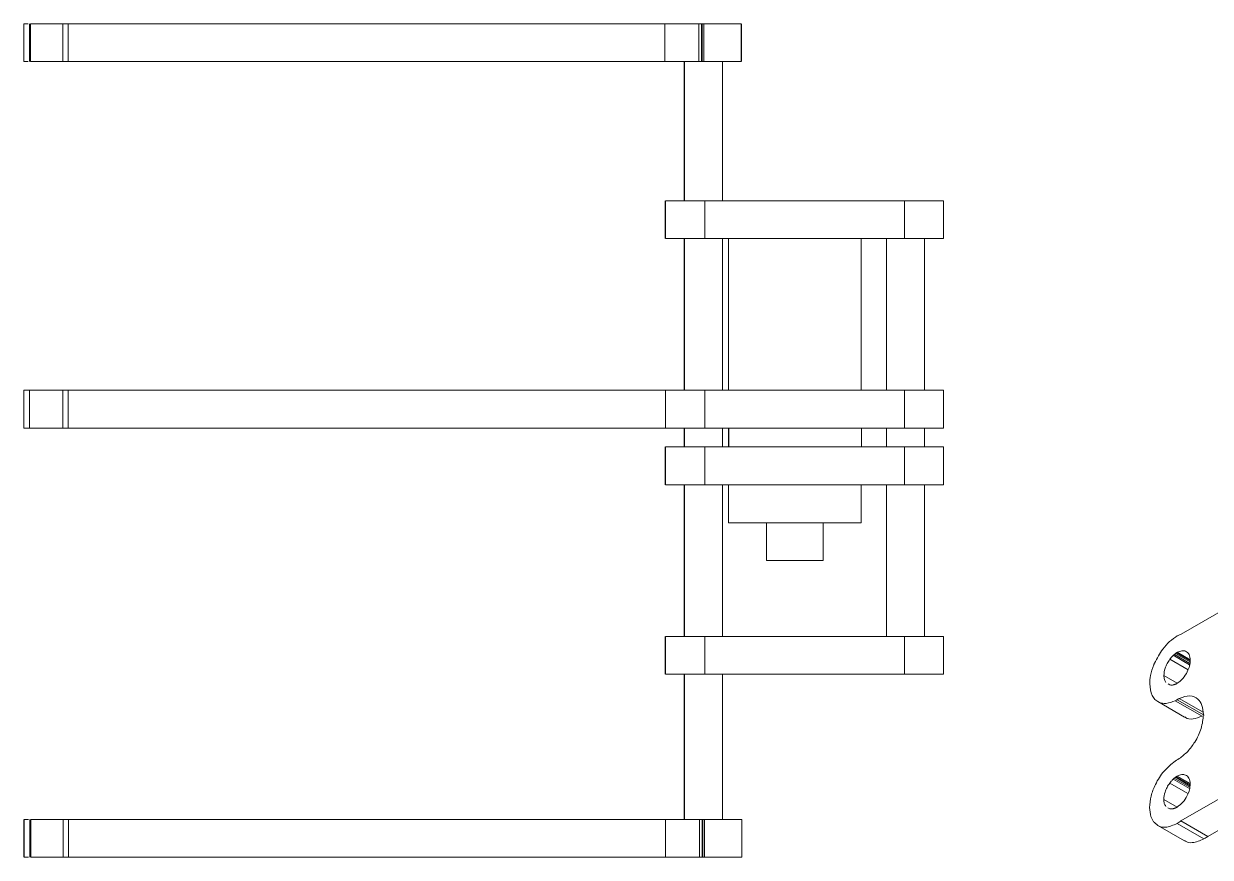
# Model space of a CAD drawing. Header units: inches. Extents: x 0 to 44.3, y 0 to 33.7.
# Drawn here: x 7.325 to 11.238, y 13.943 to 16.693 of the extents above; entities that cross this region are included whole.
import ezdxf

# ---------------------------------------------------------------- set-up
doc = ezdxf.new("R2010")
doc.units = ezdxf.units.IN
doc.header["$MEASUREMENT"] = 0

msp = doc.modelspace()

# ---------------------------------------------------------------- linework, layer by layer
at = {"color": 7, "linetype": 'Continuous', "lineweight": 15}
for p, q in [((7.3248, 16.6933), (7.3248, 16.5683)), ((7.3433, 16.6933), (7.3433, 16.5683)), ((7.3436, 16.6933), (7.3436, 16.5683)), ((7.3469, 16.6933), (7.3469, 16.5683)), ((7.4533, 16.6933), (7.4533, 16.5683)), ((7.4708, 16.6933), (7.4708, 16.5683)), ((7.4708, 16.6933), (9.4397, 16.6933)), ((9.4397, 16.6933), (9.4397, 16.5683)), ((9.5513, 16.6933), (9.5513, 16.5683)), ((9.5603, 16.6933), (9.5603, 16.5683)), ((9.5628, 16.6933), (9.5628, 16.5683)), ((9.5628, 16.6933), (9.5679, 16.6933)), ((9.5679, 16.6933), (9.5679, 16.5683)), ((9.6914, 16.6933), (9.6914, 16.5683)), ((9.6922, 16.6933), (9.6922, 16.5683)), ((7.4708, 16.5683), (9.4397, 16.5683)), ((9.503, 16.5683), (9.503, 16.1094)), ((9.504, 16.5683), (9.504, 16.1094)), ((9.5628, 16.5683), (9.5679, 16.5683)), ((9.629, 16.1094), (9.629, 16.5683)), ((9.4405, 16.1094), (9.4405, 15.9844)), ((9.4415, 16.1094), (9.4415, 15.9844)), ((9.5707, 16.1094), (9.5707, 15.9844)), ((9.5707, 16.1094), (10.2298, 16.1094)), ((10.2298, 16.1094), (10.2298, 15.9844)), ((10.3581, 16.1094), (10.3581, 15.9844)), ((9.503, 15.9844), (9.503, 15.4844)), ((9.504, 15.9844), (9.504, 15.4844)), ((9.5707, 15.9844), (10.2298, 15.9844)), ((9.629, 15.4844), (9.629, 15.9844)), ((9.6489, 15.4844), (9.6489, 15.9844)), ((9.6497, 15.4844), (9.6497, 15.9844)), ((10.0872, 15.4844), (10.0872, 15.9844)), ((10.1698, 15.9844), (10.1698, 15.4844)), ((10.1707, 15.9844), (10.1707, 15.4844)), ((10.2957, 15.4844), (10.2957, 15.9844)), ((7.3249, 15.4844), (7.3249, 15.3594)), ((7.3254, 15.4844), (7.3254, 15.3594)), ((7.3441, 15.4844), (7.3441, 15.3594)), ((7.4541, 15.4844), (7.4541, 15.3594)), ((7.4716, 15.4844), (7.4716, 15.3594)), ((7.4716, 15.4844), (9.4413, 15.4844)), ((9.4413, 15.4844), (9.4413, 15.3594)), ((9.4415, 15.4844), (9.4415, 15.3594)), ((9.5708, 15.4844), (9.5708, 15.3594)), ((9.5708, 15.4844), (10.2298, 15.4844)), ((10.2298, 15.4844), (10.2298, 15.3594)), ((10.3581, 15.4844), (10.3581, 15.3594)), ((12.5341, 15.4822), (11.1418, 14.6797)), ((7.4716, 15.3594), (9.4413, 15.3594)), ((9.503, 15.3594), (9.503, 15.2969)), ((9.504, 15.3594), (9.504, 15.2969)), ((9.5708, 15.3594), (10.2298, 15.3594)), ((9.629, 15.2969), (9.629, 15.3594)), ((9.6488, 15.2969), (9.6488, 15.3594)), ((9.6499, 15.2969), (9.6499, 15.3594)), ((10.0874, 15.3594), (10.0874, 15.2969)), ((10.1698, 15.3594), (10.1698, 15.2969)), ((10.1707, 15.3594), (10.1707, 15.2969)), ((10.2957, 15.2969), (10.2957, 15.3594)), ((9.4405, 15.2969), (9.4405, 15.1719)), ((9.4415, 15.2969), (9.4415, 15.1719)), ((9.5707, 15.2969), (9.5707, 15.1719)), ((9.5707, 15.2969), (10.2298, 15.2969)), ((10.2298, 15.2969), (10.2298, 15.1719)), ((10.3581, 15.2969), (10.3581, 15.1719)), ((9.503, 15.1719), (9.503, 14.6719)), ((9.504, 15.1719), (9.504, 14.6719)), ((9.5707, 15.1719), (10.2298, 15.1719)), ((9.629, 14.6719), (9.629, 15.1719)), ((9.6491, 15.1719), (9.6491, 15.0469)), ((10.0866, 15.0469), (10.0866, 15.1719)), ((10.1698, 15.1719), (10.1698, 14.6719)), ((10.1707, 15.1719), (10.1707, 14.6719)), ((10.2957, 14.6719), (10.2957, 15.1719)), ((10.0866, 15.0469), (9.6491, 15.0469)), ((9.7741, 15.0469), (9.7741, 14.9219)), ((9.9616, 14.9219), (9.9616, 15.0469)), ((9.9616, 14.9219), (9.7741, 14.9219)), ((11.1414, 14.0631), (12.5337, 14.8655)), ((11.2298, 14.012), (12.5336, 14.7635)), ((9.4405, 14.6719), (9.4405, 14.5469)), ((9.4415, 14.6719), (9.4415, 14.5469)), ((9.5707, 14.6719), (9.5707, 14.5469)), ((9.5707, 14.6719), (10.2298, 14.6719)), ((10.2298, 14.6719), (10.2298, 14.5469)), ((10.3581, 14.6719), (10.3581, 14.5469)), ((11.1261, 14.6174), (11.172, 14.5909)), ((11.1294, 14.6195), (11.1286, 14.619)), ((11.1294, 14.6195), (11.1719, 14.5949)), ((9.503, 14.5469), (9.503, 14.0683)), ((9.504, 14.5469), (9.504, 14.0683)), ((9.5707, 14.5469), (10.2298, 14.5469)), ((9.629, 14.0683), (9.629, 14.5469)), ((11.0989, 14.5154), (11.1046, 14.5118)), ((11.1286, 14.5169), (11.1293, 14.5173)), ((11.0651, 14.457), (11.1534, 14.406)), ((11.1225, 14.4598), (11.2109, 14.4088)), ((11.1293, 14.4633), (11.2177, 14.4123)), ((11.1361, 14.4676), (11.2142, 14.4225)), ((11.1258, 14.209), (11.1717, 14.1825)), ((11.1291, 14.211), (11.1283, 14.2106)), ((11.1291, 14.211), (11.1716, 14.1865)), ((11.0986, 14.107), (11.1043, 14.1034)), ((11.1283, 14.1085), (11.1291, 14.1089)), ((7.3256, 14.0683), (7.3256, 13.9433)), ((7.3261, 14.0683), (7.3261, 13.9433)), ((7.3447, 14.0683), (7.3447, 13.9433)), ((7.345, 14.0683), (7.345, 13.9433)), ((7.3484, 14.0683), (7.3484, 13.9433)), ((7.4548, 14.0683), (7.4548, 13.9433)), ((7.4723, 14.0683), (7.4723, 13.9433)), ((7.4723, 14.0683), (9.4413, 14.0683)), ((9.4413, 14.0683), (9.4413, 13.9433)), ((9.4415, 14.0683), (9.4415, 13.9433)), ((9.5532, 14.0683), (9.5532, 13.9433)), ((9.5623, 14.0683), (9.5623, 13.9433)), ((9.5648, 14.0683), (9.5648, 13.9433)), ((9.5648, 14.0683), (9.5699, 14.0683)), ((9.5699, 14.0683), (9.5699, 13.9433)), ((9.6931, 14.0683), (9.6931, 13.9433)), ((11.129, 14.0549), (11.2174, 14.0039)), ((11.1414, 14.0631), (11.2298, 14.012)), ((11.0648, 14.0486), (11.1532, 13.9976)), ((7.4723, 13.9433), (9.4413, 13.9433)), ((9.5648, 13.9433), (9.5699, 13.9433))]:
    msp.add_line(p, q, dxfattribs=at)
at = {"color": 8, "linetype": 'Continuous', "lineweight": 15}
for p, q in [((11.1163, 14.6096), (11.1702, 14.5784)), ((11.1197, 14.6125), (11.1709, 14.583)), ((11.1233, 14.6155), (11.1715, 14.5877)), ((11.1286, 14.619), (11.1721, 14.5939)), ((11.1047, 14.5965), (11.1648, 14.5617)), ((11.0852, 14.5429), (11.1294, 14.5174)), ((11.123, 14.2071), (11.1712, 14.1792)), ((11.1283, 14.2106), (11.1719, 14.1855)), ((11.1044, 14.188), (11.1646, 14.1533)), ((11.116, 14.2012), (11.17, 14.17)), ((11.1194, 14.2041), (11.1706, 14.1746)), ((11.0849, 14.1345), (11.1291, 14.109))]:
    msp.add_line(p, q, dxfattribs=at)
at = {"color": 7, "linetype": 'Continuous', "lineweight": 15}
for points, knots in [([(7.3248, 16.6933), (7.3257, 16.6933), (7.327, 16.6933), (7.3363, 16.6933), (7.3395, 16.6933)], [0, 0, 0, 0, 0.653105, 1, 1, 1, 1]), ([(7.3469, 16.6933), (7.3541, 16.6933), (7.3685, 16.6933), (7.4043, 16.6933), (7.4346, 16.6933), (7.4533, 16.6933)], [0, 0, 0, 0, 0.27516, 0.55204, 1, 1, 1, 1]), ([(7.4533, 16.6933), (7.4566, 16.6933), (7.4624, 16.6933), (7.4683, 16.6933), (7.4708, 16.6933)], [0, 0, 0, 0, 0.56451, 1, 1, 1, 1]), ([(9.4397, 16.6933), (9.4418, 16.6933), (9.4458, 16.6933), (9.4751, 16.6933), (9.5113, 16.6933), (9.5378, 16.6933), (9.5513, 16.6933)], [0, 0, 0, 0, 0.285517, 0.561018, 0.777941, 1, 1, 1, 1]), ([(9.5513, 16.6933), (9.5529, 16.6933), (9.5559, 16.6933), (9.5589, 16.6933), (9.5603, 16.6933)], [0, 0, 0, 0, 0.556356, 1, 1, 1, 1]), ([(9.5603, 16.6933), (9.561, 16.6933), (9.5617, 16.6933), (9.5625, 16.6933), (9.5626, 16.6933)], [0, 0, 0, 0, 0.877382, 1, 1, 1, 1]), ([(9.5658, 16.6933), (9.5846, 16.6933), (9.6215, 16.6933), (9.6622, 16.6933), (9.6869, 16.6933), (9.6898, 16.6933), (9.6914, 16.6933)], [0, 0, 0, 0, 0.283145, 0.557338, 0.774642, 1, 1, 1, 1]), ([(7.3248, 16.5683), (7.3257, 16.5683), (7.327, 16.5683), (7.3363, 16.5683), (7.3395, 16.5683)], [0, 0, 0, 0, 0.653105, 1, 1, 1, 1]), ([(7.3469, 16.5683), (7.3541, 16.5683), (7.3685, 16.5683), (7.4043, 16.5683), (7.4346, 16.5683), (7.4533, 16.5683)], [0, 0, 0, 0, 0.27516, 0.55204, 1, 1, 1, 1]), ([(7.4533, 16.5683), (7.4566, 16.5683), (7.4624, 16.5683), (7.4683, 16.5683), (7.4708, 16.5683)], [0, 0, 0, 0, 0.56451, 1, 1, 1, 1]), ([(9.4397, 16.5683), (9.4418, 16.5683), (9.4458, 16.5683), (9.4751, 16.5683), (9.5113, 16.5683), (9.5378, 16.5683), (9.5513, 16.5683)], [0, 0, 0, 0, 0.285517, 0.561018, 0.777941, 1, 1, 1, 1]), ([(9.5513, 16.5683), (9.5529, 16.5683), (9.5559, 16.5683), (9.5589, 16.5683), (9.5603, 16.5683)], [0, 0, 0, 0, 0.556356, 1, 1, 1, 1]), ([(9.5603, 16.5683), (9.561, 16.5683), (9.5617, 16.5683), (9.5625, 16.5683), (9.5626, 16.5683)], [0, 0, 0, 0, 0.877382, 1, 1, 1, 1]), ([(9.5658, 16.5683), (9.5846, 16.5683), (9.6215, 16.5683), (9.6622, 16.5683), (9.6869, 16.5683), (9.6898, 16.5683), (9.6914, 16.5683)], [0, 0, 0, 0, 0.283145, 0.557338, 0.774642, 1, 1, 1, 1]), ([(9.4415, 16.1094), (9.444, 16.1094), (9.4489, 16.1094), (9.4834, 16.1094), (9.5256, 16.1094), (9.5555, 16.1094), (9.5707, 16.1094)], [0, 0, 0, 0, 0.283705, 0.557916, 0.775025, 1, 1, 1, 1]), ([(10.2298, 16.1094), (10.2489, 16.1094), (10.2866, 16.1094), (10.3283, 16.1094), (10.3536, 16.1094), (10.3566, 16.1094), (10.3581, 16.1094)], [0, 0, 0, 0, 0.283704, 0.557917, 0.775026, 1, 1, 1, 1]), ([(9.4415, 15.9844), (9.444, 15.9844), (9.4489, 15.9844), (9.4834, 15.9844), (9.5256, 15.9844), (9.5555, 15.9844), (9.5707, 15.9844)], [0, 0, 0, 0, 0.283705, 0.557916, 0.775025, 1, 1, 1, 1]), ([(10.2298, 15.9844), (10.2489, 15.9844), (10.2866, 15.9844), (10.3283, 15.9844), (10.3536, 15.9844), (10.3566, 15.9844), (10.3581, 15.9844)], [0, 0, 0, 0, 0.283704, 0.557917, 0.775026, 1, 1, 1, 1]), ([(7.3254, 15.4844), (7.3265, 15.4844), (7.3283, 15.4844), (7.3393, 15.4844), (7.3441, 15.4844)], [0, 0, 0, 0, 0.567343, 1, 1, 1, 1]), ([(7.3441, 15.4844), (7.3512, 15.4844), (7.3655, 15.4844), (7.4025, 15.4844), (7.4344, 15.4844), (7.4541, 15.4844)], [0, 0, 0, 0, 0.275882, 0.5526647, 1, 1, 1, 1]), ([(7.4541, 15.4844), (7.4574, 15.4844), (7.4633, 15.4844), (7.4691, 15.4844), (7.4716, 15.4844)], [0, 0, 0, 0, 0.564493, 1, 1, 1, 1]), ([(9.4415, 15.4844), (9.444, 15.4844), (9.4489, 15.4844), (9.4835, 15.4844), (9.5257, 15.4844), (9.5556, 15.4844), (9.5708, 15.4844)], [0, 0, 0, 0, 0.2835902, 0.5579556, 0.775146, 1, 1, 1, 1]), ([(10.2298, 15.4844), (10.2489, 15.4844), (10.2866, 15.4844), (10.3283, 15.4844), (10.3536, 15.4844), (10.3566, 15.4844), (10.3581, 15.4844)], [0, 0, 0, 0, 0.283731, 0.557909, 0.775, 1, 1, 1, 1]), ([(7.3254, 15.3594), (7.3265, 15.3594), (7.3283, 15.3594), (7.3393, 15.3594), (7.3441, 15.3594)], [0, 0, 0, 0, 0.567343, 1, 1, 1, 1]), ([(7.3441, 15.3594), (7.3512, 15.3594), (7.3655, 15.3594), (7.4025, 15.3594), (7.4344, 15.3594), (7.4541, 15.3594)], [0, 0, 0, 0, 0.275882, 0.5526647, 1, 1, 1, 1]), ([(7.4541, 15.3594), (7.4574, 15.3594), (7.4633, 15.3594), (7.4691, 15.3594), (7.4716, 15.3594)], [0, 0, 0, 0, 0.564493, 1, 1, 1, 1]), ([(9.4415, 15.3594), (9.444, 15.3594), (9.4489, 15.3594), (9.4835, 15.3594), (9.5257, 15.3594), (9.5556, 15.3594), (9.5708, 15.3594)], [0, 0, 0, 0, 0.2835902, 0.5579556, 0.775146, 1, 1, 1, 1]), ([(10.2298, 15.3594), (10.2489, 15.3594), (10.2866, 15.3594), (10.3283, 15.3594), (10.3536, 15.3594), (10.3566, 15.3594), (10.3581, 15.3594)], [0, 0, 0, 0, 0.283731, 0.557909, 0.775, 1, 1, 1, 1]), ([(9.4415, 15.2969), (9.444, 15.2969), (9.4489, 15.2969), (9.4834, 15.2969), (9.5256, 15.2969), (9.5555, 15.2969), (9.5707, 15.2969)], [0, 0, 0, 0, 0.283705, 0.557916, 0.775025, 1, 1, 1, 1]), ([(10.2298, 15.2969), (10.2489, 15.2969), (10.2866, 15.2969), (10.3283, 15.2969), (10.3536, 15.2969), (10.3566, 15.2969), (10.3581, 15.2969)], [0, 0, 0, 0, 0.283704, 0.557917, 0.775026, 1, 1, 1, 1]), ([(9.4415, 15.1719), (9.444, 15.1719), (9.4489, 15.1719), (9.4834, 15.1719), (9.5256, 15.1719), (9.5555, 15.1719), (9.5707, 15.1719)], [0, 0, 0, 0, 0.283705, 0.557916, 0.775025, 1, 1, 1, 1]), ([(10.2298, 15.1719), (10.2489, 15.1719), (10.2866, 15.1719), (10.3283, 15.1719), (10.3536, 15.1719), (10.3566, 15.1719), (10.3581, 15.1719)], [0, 0, 0, 0, 0.283704, 0.557917, 0.775026, 1, 1, 1, 1]), ([(11.1418, 14.6797), (11.1395, 14.6787), (11.1354, 14.6769), (11.1313, 14.6746), (11.1295, 14.6736)], [0, 0, 0, 0, 0.555338, 1, 1, 1, 1]), ([(9.4415, 14.6719), (9.444, 14.6719), (9.4489, 14.6719), (9.4834, 14.6719), (9.5256, 14.6719), (9.5555, 14.6719), (9.5707, 14.6719)], [0, 0, 0, 0, 0.283705, 0.557916, 0.775025, 1, 1, 1, 1]), ([(10.2298, 14.6719), (10.2489, 14.6719), (10.2866, 14.6719), (10.3283, 14.6719), (10.3536, 14.6719), (10.3566, 14.6719), (10.3581, 14.6719)], [0, 0, 0, 0, 0.283704, 0.557917, 0.775026, 1, 1, 1, 1]), ([(11.1295, 14.6736), (11.1209, 14.6678), (11.1041, 14.6565), (11.0764, 14.6263), (11.0625, 14.5998), (11.054, 14.5837)], [0, 0, 0, 0, 0.289286, 0.568775, 1, 1, 1, 1]), ([(11.1163, 14.6096), (11.114, 14.6073), (11.1099, 14.6033), (11.1063, 14.5985), (11.1047, 14.5965)], [0, 0, 0, 0, 0.562901, 1, 1, 1, 1]), ([(11.1197, 14.6125), (11.119, 14.612), (11.1179, 14.6111), (11.1168, 14.6101), (11.1163, 14.6096)], [0, 0, 0, 0, 0.556136, 1, 1, 1, 1]), ([(11.1233, 14.6155), (11.1226, 14.615), (11.1214, 14.614), (11.1202, 14.613), (11.1197, 14.6125)], [0, 0, 0, 0, 0.561087, 1, 1, 1, 1]), ([(11.1261, 14.6174), (11.1256, 14.6171), (11.1246, 14.6164), (11.1237, 14.6158), (11.1233, 14.6155)], [0, 0, 0, 0, 0.561039, 1, 1, 1, 1]), ([(11.1286, 14.619), (11.1281, 14.6187), (11.1273, 14.6182), (11.1264, 14.6176), (11.1261, 14.6174)], [0, 0, 0, 0, 0.574813, 1, 1, 1, 1]), ([(11.1723, 14.5931), (11.1715, 14.6001), (11.1699, 14.6139), (11.1584, 14.6238), (11.1445, 14.6259), (11.1345, 14.6216), (11.1294, 14.6195)], [0, 0, 0, 0, 0.2840654, 0.5588077, 0.7759701, 1, 1, 1, 1]), ([(11.0515, 14.5779), (11.0474, 14.566), (11.0399, 14.5446), (11.0389, 14.5248), (11.0384, 14.516)], [0, 0, 0, 0, 0.551178, 1, 1, 1, 1]), ([(11.0516, 14.5781), (11.0516, 14.5781), (11.0516, 14.5781), (11.0516, 14.578), (11.0516, 14.578), (11.0516, 14.5779), (11.0515, 14.5779), (11.0515, 14.5779), (11.0515, 14.5779)], [0, 0, 0, 0, 0.207301, 0.382855, 0.554847, 0.69038, 0.832281, 1, 1, 1, 1]), ([(11.054, 14.5837), (11.0536, 14.5827), (11.0528, 14.5808), (11.052, 14.579), (11.0516, 14.5781)], [0, 0, 0, 0, 0.552649, 1, 1, 1, 1]), ([(11.1047, 14.5965), (11.1016, 14.5918), (11.0954, 14.5826), (11.0873, 14.5637), (11.086, 14.5509), (11.0852, 14.5429)], [0, 0, 0, 0, 0.27447, 0.551132, 1, 1, 1, 1]), ([(11.1293, 14.5173), (11.1358, 14.5222), (11.1484, 14.5318), (11.1623, 14.5535), (11.1708, 14.5748), (11.1718, 14.5869), (11.1723, 14.5931)], [0, 0, 0, 0, 0.282888, 0.557732, 0.775299, 1, 1, 1, 1]), ([(9.4415, 14.5469), (9.444, 14.5469), (9.4489, 14.5469), (9.4834, 14.5469), (9.5256, 14.5469), (9.5555, 14.5469), (9.5707, 14.5469)], [0, 0, 0, 0, 0.283705, 0.557916, 0.775025, 1, 1, 1, 1]), ([(10.2298, 14.5469), (10.2489, 14.5469), (10.2866, 14.5469), (10.3283, 14.5469), (10.3536, 14.5469), (10.3566, 14.5469), (10.3581, 14.5469)], [0, 0, 0, 0, 0.283704, 0.557917, 0.775026, 1, 1, 1, 1]), ([(11.0852, 14.5429), (11.0855, 14.5383), (11.0861, 14.5291), (11.0899, 14.5229), (11.0918, 14.5199)], [0, 0, 0, 0, 0.5083314, 1, 1, 1, 1]), ([(11.0384, 14.516), (11.04, 14.5019), (11.0431, 14.4744), (11.0654, 14.4539), (11.0927, 14.4485), (11.1125, 14.456), (11.1225, 14.4598)], [0, 0, 0, 0, 0.284618, 0.559516, 0.776534, 1, 1, 1, 1]), ([(11.1046, 14.5118), (11.1067, 14.5116), (11.1103, 14.5111), (11.1144, 14.5117), (11.1162, 14.512)], [0, 0, 0, 0, 0.556988, 1, 1, 1, 1]), ([(11.1162, 14.512), (11.1168, 14.5122), (11.1179, 14.5125), (11.1191, 14.5129), (11.1196, 14.513)], [0, 0, 0, 0, 0.563395, 1, 1, 1, 1]), ([(11.1196, 14.513), (11.1203, 14.5132), (11.1215, 14.5136), (11.1227, 14.5141), (11.1233, 14.5143)], [0, 0, 0, 0, 0.558364, 1, 1, 1, 1]), ([(11.1233, 14.5143), (11.1238, 14.5145), (11.1247, 14.5149), (11.1256, 14.5154), (11.126, 14.5155)], [0, 0, 0, 0, 0.5610223, 1, 1, 1, 1]), ([(11.126, 14.5155), (11.1265, 14.5158), (11.1273, 14.5162), (11.1282, 14.5167), (11.1286, 14.5169)], [0, 0, 0, 0, 0.546397, 1, 1, 1, 1]), ([(11.1225, 14.4598), (11.1238, 14.4604), (11.1261, 14.4615), (11.1283, 14.4628), (11.1293, 14.4633)], [0, 0, 0, 0, 0.560404, 1, 1, 1, 1]), ([(11.1293, 14.4633), (11.1306, 14.4641), (11.1328, 14.4654), (11.1351, 14.4669), (11.1361, 14.4676)], [0, 0, 0, 0, 0.559473, 1, 1, 1, 1]), ([(11.1361, 14.4676), (11.1481, 14.4717), (11.1717, 14.4798), (11.1974, 14.4681), (11.2128, 14.4456), (11.2146, 14.4246), (11.2156, 14.4139)], [0, 0, 0, 0, 0.281916, 0.556332, 0.774134, 1, 1, 1, 1]), ([(11.2156, 14.4139), (11.2141, 14.3989), (11.2111, 14.3694), (11.19, 14.3257), (11.1642, 14.2907), (11.1454, 14.2761), (11.1359, 14.2687)], [0, 0, 0, 0, 0.284647, 0.559588, 0.776612, 1, 1, 1, 1]), ([(11.1541, 14.407), (11.155, 14.406), (11.1615, 14.399), (11.1817, 14.3983), (11.2011, 14.4052), (11.2109, 14.4088)], [0, 0, 0, 0, 0.072554, 0.52949, 1, 1, 1, 1]), ([(11.1224, 14.2609), (11.1097, 14.2507), (11.0847, 14.2305), (11.0575, 14.187), (11.0411, 14.1443), (11.0392, 14.12), (11.0382, 14.1076)], [0, 0, 0, 0, 0.282004, 0.556397, 0.774162, 1, 1, 1, 1]), ([(11.1292, 14.2651), (11.1279, 14.2644), (11.1256, 14.2631), (11.1234, 14.2616), (11.1224, 14.2609)], [0, 0, 0, 0, 0.559538, 1, 1, 1, 1]), ([(11.1359, 14.2687), (11.1347, 14.2681), (11.1324, 14.267), (11.1302, 14.2657), (11.1292, 14.2651)], [0, 0, 0, 0, 0.560469, 1, 1, 1, 1]), ([(11.123, 14.2071), (11.1224, 14.2065), (11.1211, 14.2056), (11.1199, 14.2046), (11.1194, 14.2041)], [0, 0, 0, 0, 0.561087, 1, 1, 1, 1]), ([(11.1258, 14.209), (11.1253, 14.2086), (11.1244, 14.208), (11.1234, 14.2073), (11.123, 14.2071)], [0, 0, 0, 0, 0.561039, 1, 1, 1, 1]), ([(11.1283, 14.2106), (11.1279, 14.2103), (11.127, 14.2097), (11.1262, 14.2092), (11.1258, 14.209)], [0, 0, 0, 0, 0.574813, 1, 1, 1, 1]), ([(11.172, 14.1847), (11.1712, 14.1917), (11.1696, 14.2055), (11.1582, 14.2153), (11.1442, 14.2174), (11.1342, 14.2132), (11.1291, 14.211)], [0, 0, 0, 0, 0.284065, 0.558808, 0.77597, 1, 1, 1, 1]), ([(11.1044, 14.188), (11.1013, 14.1834), (11.0951, 14.1741), (11.0871, 14.1553), (11.0857, 14.1424), (11.0849, 14.1345)], [0, 0, 0, 0, 0.27447, 0.551132, 1, 1, 1, 1]), ([(11.116, 14.2012), (11.1137, 14.1989), (11.1096, 14.1948), (11.106, 14.1901), (11.1044, 14.188)], [0, 0, 0, 0, 0.562901, 1, 1, 1, 1]), ([(11.1194, 14.2041), (11.1188, 14.2036), (11.1176, 14.2027), (11.1165, 14.2016), (11.116, 14.2012)], [0, 0, 0, 0, 0.556136, 1, 1, 1, 1]), ([(11.1291, 14.1089), (11.1355, 14.1138), (11.1481, 14.1234), (11.162, 14.145), (11.1705, 14.1663), (11.1715, 14.1785), (11.172, 14.1847)], [0, 0, 0, 0, 0.2828878, 0.5577322, 0.7752991, 1, 1, 1, 1]), ([(11.0849, 14.1345), (11.0852, 14.1298), (11.0858, 14.1207), (11.0896, 14.1145), (11.0915, 14.1114)], [0, 0, 0, 0, 0.508331, 1, 1, 1, 1]), ([(11.0382, 14.1076), (11.0389, 14.0971), (11.0402, 14.0786), (11.0479, 14.0661), (11.0513, 14.0607)], [0, 0, 0, 0, 0.567344, 1, 1, 1, 1]), ([(11.1043, 14.1034), (11.1064, 14.1031), (11.1101, 14.1027), (11.1141, 14.1033), (11.1159, 14.1036)], [0, 0, 0, 0, 0.556988, 1, 1, 1, 1]), ([(11.1159, 14.1036), (11.1165, 14.1037), (11.1177, 14.104), (11.1188, 14.1044), (11.1193, 14.1046)], [0, 0, 0, 0, 0.563395, 1, 1, 1, 1]), ([(11.1193, 14.1046), (11.12, 14.1048), (11.1212, 14.1052), (11.1224, 14.1056), (11.123, 14.1059)], [0, 0, 0, 0, 0.558364, 1, 1, 1, 1]), ([(11.123, 14.1059), (11.1235, 14.1061), (11.1244, 14.1065), (11.1253, 14.1069), (11.1257, 14.1071)], [0, 0, 0, 0, 0.561022, 1, 1, 1, 1]), ([(11.1257, 14.1071), (11.1262, 14.1073), (11.127, 14.1078), (11.1279, 14.1083), (11.1283, 14.1085)], [0, 0, 0, 0, 0.546397, 1, 1, 1, 1]), ([(7.3261, 14.0683), (7.327, 14.0683), (7.3284, 14.0683), (7.3377, 14.0683), (7.3409, 14.0683)], [0, 0, 0, 0, 0.6527372, 1, 1, 1, 1]), ([(7.3484, 14.0683), (7.3556, 14.0683), (7.37, 14.0683), (7.4058, 14.0683), (7.4361, 14.0683), (7.4548, 14.0683)], [0, 0, 0, 0, 0.27516, 0.55204, 1, 1, 1, 1]), ([(7.4548, 14.0683), (7.4581, 14.0683), (7.464, 14.0683), (7.4698, 14.0683), (7.4723, 14.0683)], [0, 0, 0, 0, 0.56451, 1, 1, 1, 1]), ([(9.4415, 14.0683), (9.4436, 14.0683), (9.4477, 14.0683), (9.4771, 14.0683), (9.5133, 14.0683), (9.5398, 14.0683), (9.5532, 14.0683)], [0, 0, 0, 0, 0.285517, 0.561018, 0.777941, 1, 1, 1, 1]), ([(9.5532, 14.0683), (9.5549, 14.0683), (9.5579, 14.0683), (9.5609, 14.0683), (9.5623, 14.0683)], [0, 0, 0, 0, 0.556356, 1, 1, 1, 1]), ([(9.5623, 14.0683), (9.5629, 14.0683), (9.5637, 14.0683), (9.5645, 14.0683), (9.5646, 14.0683)], [0, 0, 0, 0, 0.877256, 1, 1, 1, 1]), ([(9.5678, 14.0683), (9.5866, 14.0683), (9.6235, 14.0683), (9.6642, 14.0683), (9.6887, 14.0683), (9.6917, 14.0683), (9.6931, 14.0683)], [0, 0, 0, 0, 0.283145, 0.557338, 0.774642, 1, 1, 1, 1]), ([(11.0513, 14.0607), (11.0513, 14.0606), (11.0514, 14.0606), (11.0514, 14.0605), (11.0515, 14.0605)], [0, 0, 0, 0, 0.555441, 1, 1, 1, 1]), ([(11.0515, 14.0605), (11.0519, 14.0599), (11.0527, 14.0589), (11.0535, 14.058), (11.0538, 14.0576)], [0, 0, 0, 0, 0.566749, 1, 1, 1, 1]), ([(11.0538, 14.0576), (11.0589, 14.0532), (11.0691, 14.0445), (11.0944, 14.04), (11.1158, 14.0492), (11.129, 14.0549)], [0, 0, 0, 0, 0.27516, 0.55204, 1, 1, 1, 1]), ([(11.129, 14.0549), (11.1314, 14.0563), (11.1355, 14.0588), (11.1396, 14.0618), (11.1414, 14.0631)], [0, 0, 0, 0, 0.5645097, 1, 1, 1, 1]), ([(11.2174, 14.0039), (11.2198, 14.0053), (11.2239, 14.0078), (11.228, 14.0107), (11.2298, 14.012)], [0, 0, 0, 0, 0.5645097, 1, 1, 1, 1]), ([(11.1537, 13.9984), (11.1552, 13.9972), (11.162, 13.9919), (11.183, 13.9894), (11.2043, 13.9984), (11.2174, 14.0039)], [0, 0, 0, 0, 0.099267, 0.443336, 1, 1, 1, 1]), ([(7.3261, 13.9433), (7.327, 13.9433), (7.3284, 13.9433), (7.3377, 13.9433), (7.3409, 13.9433)], [0, 0, 0, 0, 0.6527372, 1, 1, 1, 1]), ([(7.3484, 13.9433), (7.3556, 13.9433), (7.37, 13.9433), (7.4058, 13.9433), (7.4361, 13.9433), (7.4548, 13.9433)], [0, 0, 0, 0, 0.27516, 0.55204, 1, 1, 1, 1]), ([(7.4548, 13.9433), (7.4581, 13.9433), (7.464, 13.9433), (7.4698, 13.9433), (7.4723, 13.9433)], [0, 0, 0, 0, 0.56451, 1, 1, 1, 1]), ([(9.4415, 13.9433), (9.4436, 13.9433), (9.4477, 13.9433), (9.4771, 13.9433), (9.5133, 13.9433), (9.5398, 13.9433), (9.5532, 13.9433)], [0, 0, 0, 0, 0.285517, 0.561018, 0.777941, 1, 1, 1, 1]), ([(9.5532, 13.9433), (9.5549, 13.9433), (9.5579, 13.9433), (9.5609, 13.9433), (9.5623, 13.9433)], [0, 0, 0, 0, 0.556356, 1, 1, 1, 1]), ([(9.5623, 13.9433), (9.5629, 13.9433), (9.5637, 13.9433), (9.5645, 13.9433), (9.5646, 13.9433)], [0, 0, 0, 0, 0.877256, 1, 1, 1, 1]), ([(9.5678, 13.9433), (9.5866, 13.9433), (9.6235, 13.9433), (9.6642, 13.9433), (9.6887, 13.9433), (9.6917, 13.9433), (9.6931, 13.9433)], [0, 0, 0, 0, 0.283145, 0.557338, 0.774642, 1, 1, 1, 1])]:
    msp.add_open_spline(points, degree=3, knots=knots, dxfattribs=at)

doc.saveas('drawing.dxf')
